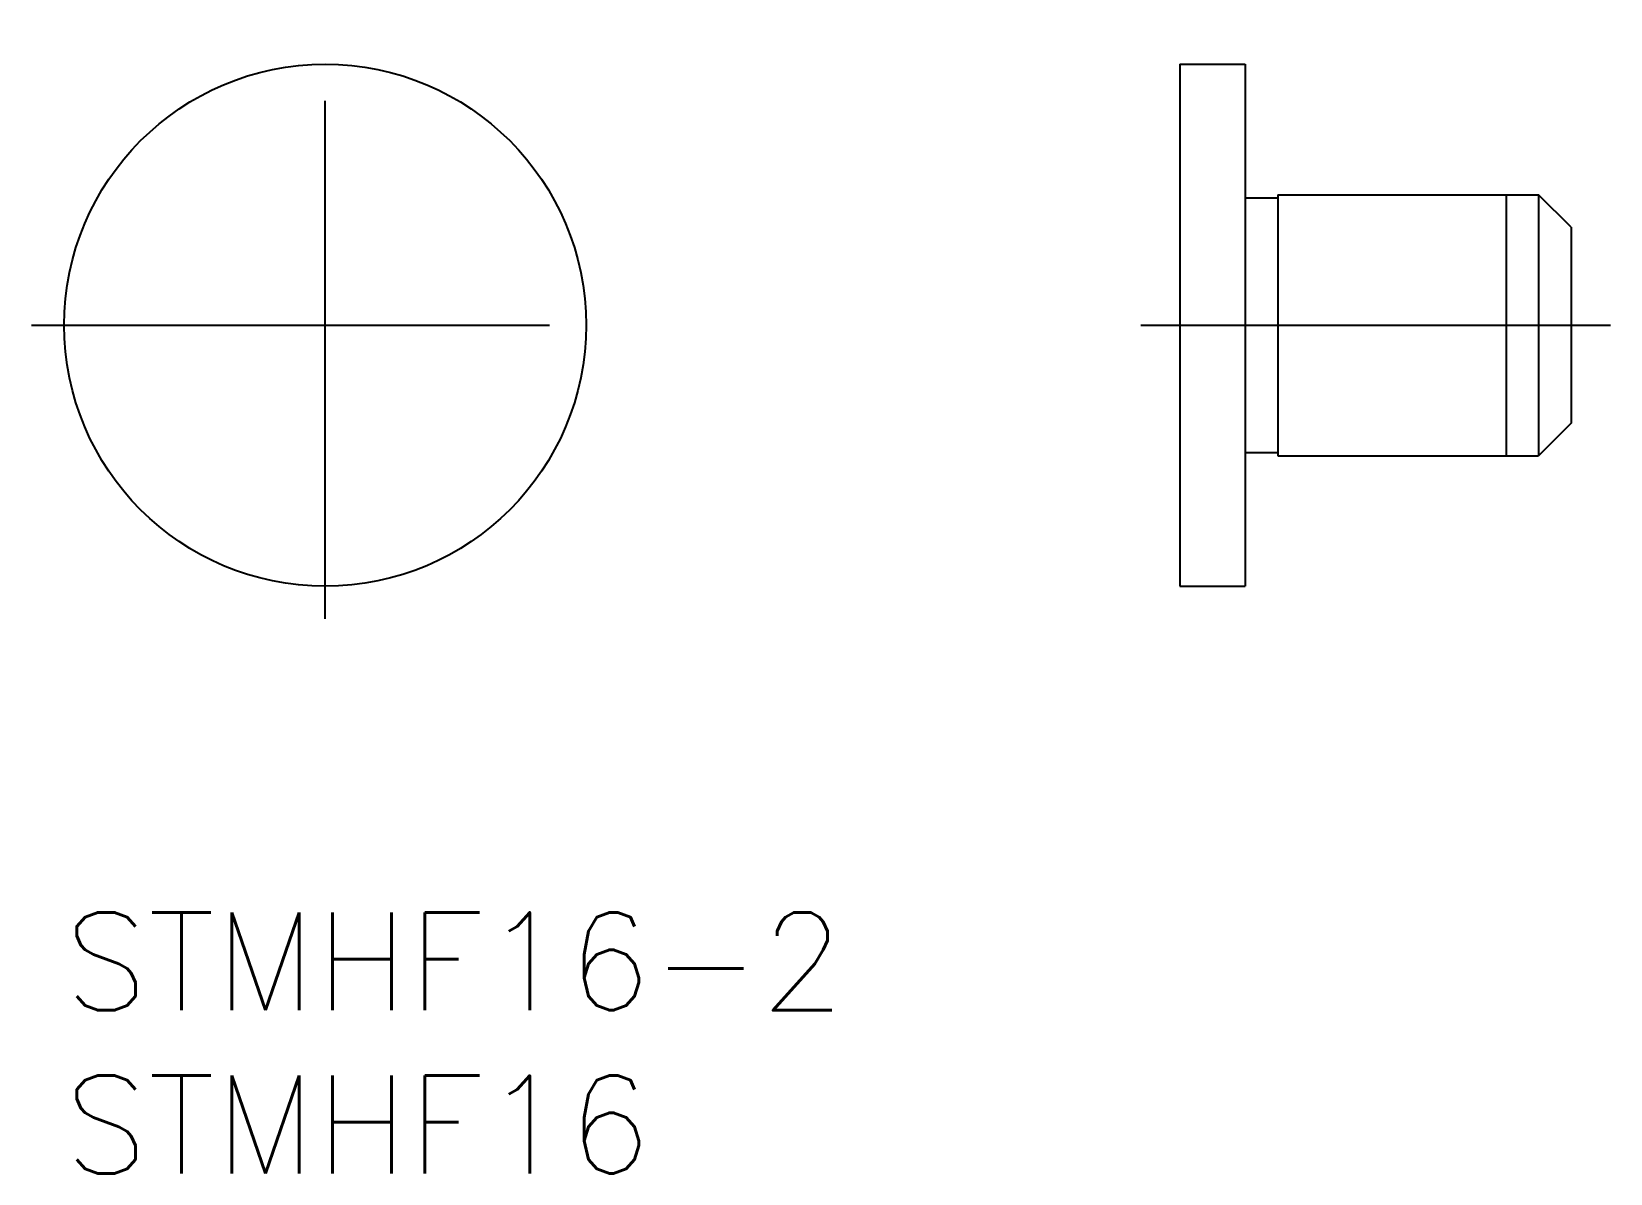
# Model space of a CAD drawing. Extents: x -1 to 47.4, y -8 to 27.
import ezdxf

# ---------------------------------------------------------------- set-up
doc = ezdxf.new("R2010")
doc.units = 0
doc.header["$LTSCALE"] = 0.5
doc.linetypes.add('CENTER', pattern=[50.8, 31.75, -6.35, 6.35, -6.35])
for name, color, linetype in [('MSM_CENTER', 1, 'CENTER'), ('MSM_CONTINUOUS', 7, 'CONTINUOUS'), ('MSM_NARROW', 5, 'CONTINUOUS'), ('MSM_PART_NUMBER', 7, 'CONTINUOUS')]:
    doc.layers.add(name, color=color, linetype=linetype)
doc.styles.get("Standard").update_dxf_attribs({"font": 'txt.shx', "height": 1.5, "bigfont": 'bigfont.shx'})

# ---------------------------------------------------------------- blocks, each defined once
blk = doc.blocks.new('*U13')
at = {"layer": 'MSM_PART_NUMBER'}
blk.add_text('STMHF16-2', height=3, dxfattribs=at).set_placement((0, -3))
blk = doc.blocks.new('*U14')
at = {"layer": 'MSM_PART_NUMBER'}
blk.add_text('STMHF16', height=3, dxfattribs=at).set_placement((0, -8))

msp = doc.modelspace()

# ---------------------------------------------------------------- linework, layer by layer
at = {"layer": 'MSM_CENTER'}
for p, q in [((8, 9), (8, 27)), ((-1, 18), (17, 18)), ((33, 18), (47.4, 18))]:
    msp.add_line(p, q, dxfattribs=at)
at = {"layer": 'MSM_CONTINUOUS'}
for p, q in [((34.2, 26), (34.2, 10)), ((34.2, 26), (36.2, 26)), ((36.2, 26), (36.2, 10)), ((36.2, 21.9), (37.2, 21.9)), ((37.2, 22), (45.2, 22)), ((37.2, 22), (37.2, 14)), ((46.2, 21), (45.2, 22)), ((45.2, 22), (45.2, 14)), ((46.2, 21), (46.2, 15)), ((46.2, 15), (45.2, 14)), ((36.2, 14.1), (37.2, 14.1)), ((37.2, 14), (45.2, 14)), ((34.2, 10), (36.2, 10))]:
    msp.add_line(p, q, dxfattribs=at)
msp.add_circle((8, 18), 8, dxfattribs=at)
at = {"layer": 'MSM_NARROW'}
msp.add_line((44.2, 22), (44.2, 14), dxfattribs=at)

# ---------------------------------------------------------------- block references
at = {"layer": 'MSM_CONTINUOUS'}
for name in ['*U13', '*U14']:
    msp.add_blockref(name, (0, 0), dxfattribs=at)

doc.saveas('drawing.dxf')
